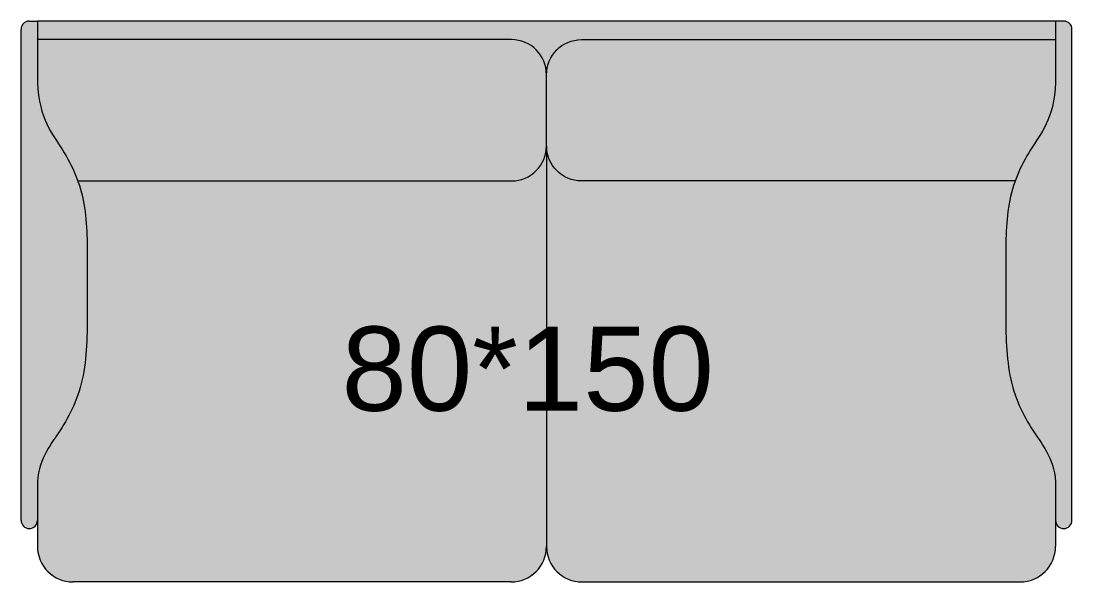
# Model space of a CAD drawing. Header units: metres. Extents: x 13420 to 16685, y 16425 to 18227.
# Drawn here: x 14090.8 to 14240.8, y 17740 to 17820 of the extents above; entities that cross this region are included whole.
import ezdxf

# ---------------------------------------------------------------- set-up
doc = ezdxf.new("R2010")
doc.units = ezdxf.units.M
doc.header["$LTSCALE"] = 15
doc.layers.get('0').update_dxf_attribs({"true_color": 0x000000})
doc.layers.add('DV_Furnitures', color=250, linetype='Continuous', lineweight=5, true_color=0x333333)
doc.layers.add('DV_Hatch Living', color=7, linetype='Continuous', lineweight=5, true_color=0xccb266)
doc.layers.add('DV_Text block', color=20, linetype='Continuous', true_color=0xff3f00)
doc.styles.add('Arial Regular', font='')
doc.styles.get('Arial Regular').set_extended_font_data('Arial')

# ---------------------------------------------------------------- blocks, each defined once
blk = doc.blocks.new('_U1000')
at = {"layer": 'DV_Hatch Living'}
for points in [[(-65.55, -41.64), (-65.55, -32.27), (-65.61, -30.16), (-65.67, -29.07), (-65.76, -27.97), (-65.88, -27.02), (-65.95, -26.55), (-66.02, -26.08), (-66.13, -25.53), (-66.22, -25.11), (-66.32, -24.7), (-66.43, -24.25), (-66.56, -23.82), (-66.7, -23.38), (-66.9, -22.8), (-67.15, -22.13), (-67.42, -21.48), (-67.6, -21.08), (-67.79, -20.69), (-67.98, -20.31), (-68.18, -19.92), (-68.61, -19.15), (-69.07, -18.39), (-70.52, -16.14), (-70.79, -15.69), (-70.92, -15.46), (-71.05, -15.22), (-71.25, -14.83), (-71.34, -14.63), (-71.44, -14.42), (-71.55, -14.16), (-71.66, -13.89), (-71.77, -13.61), (-71.87, -13.32), (-71.95, -13.06), (-72.03, -12.8), (-72.1, -12.53), (-72.17, -12.26), (-72.24, -11.95), (-72.31, -11.62), (-72.37, -11.29), (-72.43, -10.94), (-72.48, -10.58), (-72.53, -10.21), (-72.57, -9.83), (-72.6, -9.43), (-72.62, -9.02), (-72.64, -8.6), (-72.66, -7.7), (-72.66, -4.25), (-72.66, 0), (-73.83, 0), (-73.85, 0), (-73.88, 0), (-73.91, 0), (-73.93, 0), (-73.96, -0.01), (-73.99, -0.01), (-74.01, -0.01), (-74.04, -0.02), (-74.07, -0.02), (-74.1, -0.03), (-74.12, -0.04), (-74.15, -0.05), (-74.18, -0.05), (-74.21, -0.06), (-74.23, -0.07), (-74.26, -0.08), (-74.29, -0.09), (-74.31, -0.11), (-74.34, -0.12), (-74.37, -0.13), (-74.39, -0.14), (-74.42, -0.16), (-74.44, -0.17), (-74.47, -0.19), (-74.49, -0.21), (-74.52, -0.23), (-74.54, -0.24), (-74.57, -0.26), (-74.59, -0.28), (-74.61, -0.3), (-74.64, -0.32), (-74.66, -0.34), (-74.68, -0.36), (-74.7, -0.39), (-74.72, -0.41), (-74.74, -0.43), (-74.76, -0.46), (-74.77, -0.48), (-74.79, -0.51), (-74.81, -0.53), (-74.83, -0.56), (-74.84, -0.58), (-74.86, -0.61), (-74.87, -0.63), (-74.88, -0.66), (-74.89, -0.69), (-74.91, -0.71), (-74.92, -0.74), (-74.93, -0.77), (-74.94, -0.79), (-74.95, -0.82), (-74.95, -0.85), (-74.96, -0.88), (-74.97, -0.9), (-74.98, -0.93), (-74.98, -0.96), (-74.99, -0.99), (-74.99, -1.01), (-74.99, -1.04), (-75, -1.07), (-75, -1.09), (-75, -1.12), (-75, -1.15), (-75, -1.17), (-75, -71.21), (-75, -71.23), (-75, -71.26), (-75, -71.29), (-75, -71.31), (-74.99, -71.34), (-74.99, -71.37), (-74.99, -71.39), (-74.98, -71.42), (-74.98, -71.45), (-74.97, -71.48), (-74.96, -71.5), (-74.95, -71.53), (-74.95, -71.56), (-74.94, -71.59), (-74.93, -71.61), (-74.92, -71.64), (-74.91, -71.67), (-74.89, -71.69), (-74.88, -71.72), (-74.87, -71.75), (-74.86, -71.77), (-74.84, -71.8), (-74.83, -71.82), (-74.81, -71.85), (-74.79, -71.87), (-74.77, -71.9), (-74.76, -71.92), (-74.74, -71.95), (-74.72, -71.97), (-74.7, -71.99), (-74.68, -72.02), (-74.66, -72.04), (-74.64, -72.06), (-74.61, -72.08), (-74.59, -72.1), (-74.57, -72.12), (-74.54, -72.14), (-74.52, -72.15), (-74.49, -72.17), (-74.47, -72.19), (-74.44, -72.21), (-74.42, -72.22), (-74.39, -72.24), (-74.37, -72.25), (-74.34, -72.26), (-74.31, -72.27), (-74.29, -72.29), (-74.26, -72.3), (-74.23, -72.31), (-74.21, -72.32), (-74.18, -72.33), (-74.15, -72.33), (-74.12, -72.34), (-74.1, -72.35), (-74.07, -72.36), (-74.04, -72.36), (-74.01, -72.37), (-73.99, -72.37), (-73.96, -72.37), (-73.93, -72.38), (-73.91, -72.38), (-73.88, -72.38), (-73.85, -72.38), (-73.83, -72.38), (-73.8, -72.38), (-73.78, -72.38), (-73.75, -72.38), (-73.72, -72.38), (-73.7, -72.37), (-73.67, -72.37), (-73.64, -72.37), (-73.62, -72.36), (-73.59, -72.36), (-73.56, -72.35), (-73.53, -72.34), (-73.51, -72.33), (-73.48, -72.33), (-73.45, -72.32), (-73.42, -72.31), (-73.4, -72.3), (-73.37, -72.29), (-73.34, -72.27), (-73.32, -72.26), (-73.29, -72.25), (-73.26, -72.24), (-73.24, -72.22), (-73.21, -72.21), (-73.19, -72.19), (-73.16, -72.17), (-73.14, -72.15), (-73.11, -72.14), (-73.09, -72.12), (-73.07, -72.1), (-73.04, -72.08), (-73.02, -72.06), (-73, -72.04), (-72.98, -72.02), (-72.96, -71.99), (-72.94, -71.97), (-72.92, -71.95), (-72.9, -71.92), (-72.88, -71.9), (-72.86, -71.87), (-72.85, -71.85), (-72.83, -71.82), (-72.82, -71.8), (-72.8, -71.77), (-72.79, -71.75), (-72.77, -71.72), (-72.76, -71.69), (-72.75, -71.67), (-72.74, -71.64), (-72.73, -71.61), (-72.72, -71.59), (-72.71, -71.56), (-72.7, -71.53), (-72.69, -71.5), (-72.69, -71.48), (-72.68, -71.45), (-72.68, -71.42), (-72.67, -71.39), (-72.67, -71.37), (-72.66, -71.34), (-72.66, -71.31), (-72.66, -71.29), (-72.66, -71.26), (-72.66, -71.23), (-72.66, -71.21), (-72.66, -66.39), (-72.65, -66.01), (-72.63, -65.64), (-72.61, -65.36), (-72.58, -65.08), (-72.56, -64.87), (-72.53, -64.67), (-72.49, -64.47), (-72.45, -64.28), (-72.4, -64.02), (-72.34, -63.77), (-72.25, -63.47), (-72.16, -63.18), (-72.06, -62.9), (-71.96, -62.62), (-71.83, -62.31), (-71.69, -62.01), (-71.53, -61.69), (-71.36, -61.38), (-71.17, -61.05), (-70.97, -60.72), (-70.5, -59.99), (-69.25, -58.13), (-68.97, -57.67), (-68.69, -57.21), (-68.42, -56.73), (-68.16, -56.25), (-67.97, -55.87), (-67.79, -55.49), (-67.61, -55.1), (-67.43, -54.7), (-67.29, -54.36), (-67.15, -54.02), (-67.02, -53.67), (-66.9, -53.31), (-66.75, -52.86), (-66.61, -52.4), (-66.47, -51.93), (-66.35, -51.45), (-66.25, -51.01), (-66.16, -50.56), (-66.05, -49.96), (-65.96, -49.45), (-65.89, -48.93), (-65.77, -47.88), (-65.7, -47.02), (-65.65, -46.17), (-65.57, -44.28)], [(72.66, -1.55), (72.66, 0), (-72.66, 0), (-72.66, -1.17), (-72.66, -2.65), (-5, -2.65), (-4.89, -2.66), (-4.78, -2.66), (-4.66, -2.67), (-4.55, -2.68), (-4.44, -2.69), (-4.32, -2.7), (-4.21, -2.72), (-4.09, -2.74), (-3.97, -2.76), (-3.86, -2.79), (-3.74, -2.82), (-3.62, -2.85), (-3.51, -2.88), (-3.39, -2.92), (-3.28, -2.96), (-3.16, -3.01), (-3.04, -3.05), (-2.93, -3.1), (-2.82, -3.16), (-2.7, -3.21), (-2.59, -3.27), (-2.48, -3.34), (-2.37, -3.4), (-2.26, -3.47), (-2.16, -3.54), (-2.05, -3.62), (-1.95, -3.69), (-1.85, -3.77), (-1.75, -3.86), (-1.65, -3.94), (-1.56, -4.03), (-1.46, -4.12), (-1.37, -4.21), (-1.29, -4.31), (-1.2, -4.4), (-1.12, -4.5), (-1.04, -4.6), (-0.96, -4.71), (-0.89, -4.81), (-0.82, -4.92), (-0.75, -5.03), (-0.68, -5.14), (-0.62, -5.25), (-0.56, -5.36), (-0.5, -5.47), (-0.45, -5.58), (-0.4, -5.7), (-0.35, -5.81), (-0.31, -5.93), (-0.27, -6.05), (-0.23, -6.16), (-0.19, -6.28), (-0.16, -6.4), (-0.13, -6.51), (-0.11, -6.63), (-0.08, -6.75), (-0.06, -6.86), (-0.05, -6.98), (-0.03, -7.09), (-0.02, -7.21), (-0.01, -7.32), (-0.01, -7.43), (0, -7.54), (0, -7.65), (0, -7.54), (0, -7.43), (0.01, -7.32), (0.02, -7.21), (0.03, -7.09), (0.05, -6.98), (0.06, -6.86), (0.08, -6.75), (0.11, -6.63), (0.13, -6.51), (0.16, -6.4), (0.19, -6.28), (0.23, -6.16), (0.27, -6.05), (0.31, -5.93), (0.35, -5.81), (0.4, -5.7), (0.45, -5.58), (0.5, -5.47), (0.56, -5.36), (0.62, -5.25), (0.68, -5.14), (0.75, -5.03), (0.82, -4.92), (0.89, -4.81), (0.96, -4.71), (1.04, -4.6), (1.12, -4.5), (1.2, -4.4), (1.29, -4.31), (1.37, -4.21), (1.46, -4.12), (1.56, -4.03), (1.65, -3.94), (1.75, -3.86), (1.85, -3.77), (1.95, -3.69), (2.05, -3.62), (2.16, -3.54), (2.26, -3.47), (2.37, -3.4), (2.48, -3.34), (2.59, -3.27), (2.7, -3.21), (2.82, -3.16), (2.93, -3.1), (3.04, -3.05), (3.16, -3.01), (3.28, -2.96), (3.39, -2.92), (3.51, -2.88), (3.62, -2.85), (3.74, -2.82), (3.86, -2.79), (3.97, -2.76), (4.09, -2.74), (4.21, -2.72), (4.32, -2.7), (4.44, -2.69), (4.55, -2.68), (4.66, -2.67), (4.78, -2.66), (4.89, -2.66), (5, -2.65), (72.66, -2.65)], [(75, -71.21), (75, -1.17), (75, -1.15), (75, -1.12), (75, -1.09), (75, -1.07), (74.99, -1.04), (74.99, -1.01), (74.99, -0.99), (74.98, -0.96), (74.98, -0.93), (74.97, -0.9), (74.96, -0.88), (74.95, -0.85), (74.95, -0.82), (74.94, -0.79), (74.93, -0.77), (74.92, -0.74), (74.91, -0.71), (74.89, -0.69), (74.88, -0.66), (74.87, -0.63), (74.86, -0.61), (74.84, -0.58), (74.83, -0.56), (74.81, -0.53), (74.79, -0.51), (74.77, -0.48), (74.76, -0.46), (74.74, -0.43), (74.72, -0.41), (74.7, -0.39), (74.68, -0.36), (74.66, -0.34), (74.64, -0.32), (74.61, -0.3), (74.59, -0.28), (74.57, -0.26), (74.54, -0.24), (74.52, -0.23), (74.49, -0.21), (74.47, -0.19), (74.44, -0.17), (74.42, -0.16), (74.39, -0.14), (74.37, -0.13), (74.34, -0.12), (74.31, -0.11), (74.29, -0.09), (74.26, -0.08), (74.23, -0.07), (74.21, -0.06), (74.18, -0.05), (74.15, -0.05), (74.12, -0.04), (74.1, -0.03), (74.07, -0.02), (74.04, -0.02), (74.01, -0.01), (73.99, -0.01), (73.96, -0.01), (73.93, 0), (73.91, 0), (73.88, 0), (73.85, 0), (73.83, 0), (72.66, 0), (72.66, -1.17), (72.66, -7.7), (72.65, -8.23), (72.64, -8.74), (72.61, -9.23), (72.58, -9.7), (72.53, -10.16), (72.48, -10.59), (72.42, -11.01), (72.35, -11.41), (72.28, -11.8), (72.19, -12.17), (72.1, -12.52), (72.01, -12.87), (71.91, -13.2), (71.8, -13.51), (71.69, -13.82), (71.57, -14.11), (71.45, -14.4), (71.32, -14.67), (71.19, -14.94), (71.06, -15.2), (70.92, -15.45), (70.79, -15.69), (70.51, -16.16), (69, -18.5), (68.65, -19.08), (68.31, -19.68), (67.99, -20.28), (67.69, -20.89), (67.41, -21.52), (67.14, -22.15), (66.9, -22.8), (66.67, -23.46), (66.57, -23.8), (66.47, -24.13), (66.37, -24.48), (66.29, -24.82), (66.2, -25.17), (66.13, -25.53), (66.03, -26.07), (65.94, -26.61), (65.86, -27.16), (65.79, -27.72), (65.69, -28.84), (65.62, -29.96), (65.58, -31.06), (65.54, -41.12), (65.55, -43.3), (65.62, -45.69), (65.69, -46.92), (65.8, -48.16), (65.87, -48.77), (65.95, -49.38), (66.05, -49.97), (66.16, -50.56), (66.28, -51.13), (66.41, -51.7), (66.56, -52.25), (66.72, -52.78), (66.9, -53.31), (67.08, -53.83), (67.28, -54.33), (67.49, -54.83), (67.7, -55.31), (67.93, -55.79), (68.16, -56.25), (68.41, -56.71), (68.66, -57.16), (68.92, -57.6), (69.19, -58.03), (70.85, -60.53), (71.12, -60.96), (71.25, -61.18), (71.37, -61.4), (71.49, -61.62), (71.61, -61.85), (71.72, -62.09), (71.83, -62.32), (71.94, -62.57), (72.03, -62.82), (72.13, -63.07), (72.21, -63.33), (72.29, -63.6), (72.36, -63.88), (72.43, -64.16), (72.49, -64.45), (72.54, -64.75), (72.58, -65.06), (72.61, -65.38), (72.64, -65.71), (72.65, -66.04), (72.66, -66.39), (72.66, -71.21), (72.66, -71.23), (72.66, -71.26), (72.66, -71.29), (72.66, -71.31), (72.66, -71.34), (72.67, -71.37), (72.67, -71.39), (72.68, -71.42), (72.68, -71.45), (72.69, -71.48), (72.69, -71.5), (72.7, -71.53), (72.71, -71.56), (72.72, -71.59), (72.73, -71.61), (72.74, -71.64), (72.75, -71.67), (72.76, -71.69), (72.77, -71.72), (72.79, -71.75), (72.8, -71.77), (72.82, -71.8), (72.83, -71.82), (72.85, -71.85), (72.86, -71.87), (72.88, -71.9), (72.9, -71.92), (72.92, -71.95), (72.94, -71.97), (72.96, -71.99), (72.98, -72.02), (73, -72.04), (73.02, -72.06), (73.04, -72.08), (73.07, -72.1), (73.09, -72.12), (73.11, -72.14), (73.14, -72.15), (73.16, -72.17), (73.19, -72.19), (73.21, -72.21), (73.24, -72.22), (73.26, -72.24), (73.29, -72.25), (73.32, -72.26), (73.34, -72.27), (73.37, -72.29), (73.4, -72.3), (73.42, -72.31), (73.45, -72.32), (73.48, -72.33), (73.51, -72.33), (73.53, -72.34), (73.56, -72.35), (73.59, -72.36), (73.62, -72.36), (73.64, -72.37), (73.67, -72.37), (73.7, -72.37), (73.72, -72.38), (73.75, -72.38), (73.78, -72.38), (73.8, -72.38), (73.83, -72.38), (73.85, -72.38), (73.88, -72.38), (73.91, -72.38), (73.93, -72.38), (73.96, -72.37), (73.99, -72.37), (74.01, -72.37), (74.04, -72.36), (74.07, -72.36), (74.1, -72.35), (74.12, -72.34), (74.15, -72.33), (74.18, -72.33), (74.21, -72.32), (74.23, -72.31), (74.26, -72.3), (74.29, -72.29), (74.31, -72.27), (74.34, -72.26), (74.37, -72.25), (74.39, -72.24), (74.42, -72.22), (74.44, -72.21), (74.47, -72.19), (74.49, -72.17), (74.52, -72.15), (74.54, -72.14), (74.57, -72.12), (74.59, -72.1), (74.61, -72.08), (74.64, -72.06), (74.66, -72.04), (74.68, -72.02), (74.7, -71.99), (74.72, -71.97), (74.74, -71.95), (74.76, -71.92), (74.77, -71.9), (74.79, -71.87), (74.81, -71.85), (74.83, -71.82), (74.84, -71.8), (74.86, -71.77), (74.87, -71.75), (74.88, -71.72), (74.89, -71.69), (74.91, -71.67), (74.92, -71.64), (74.93, -71.61), (74.94, -71.59), (74.95, -71.56), (74.95, -71.53), (74.96, -71.5), (74.97, -71.48), (74.98, -71.45), (74.98, -71.42), (74.99, -71.39), (74.99, -71.37), (74.99, -71.34), (75, -71.31), (75, -71.29), (75, -71.26), (75, -71.23)], [(0, -7.65), (0, -7.54), (-0.01, -7.43), (-0.01, -7.32), (-0.02, -7.21), (-0.03, -7.09), (-0.05, -6.98), (-0.06, -6.86), (-0.08, -6.75), (-0.11, -6.63), (-0.13, -6.51), (-0.16, -6.4), (-0.19, -6.28), (-0.23, -6.16), (-0.27, -6.05), (-0.31, -5.93), (-0.35, -5.81), (-0.4, -5.7), (-0.45, -5.58), (-0.5, -5.47), (-0.56, -5.36), (-0.62, -5.25), (-0.68, -5.14), (-0.75, -5.03), (-0.82, -4.92), (-0.89, -4.81), (-0.96, -4.71), (-1.04, -4.6), (-1.12, -4.5), (-1.2, -4.4), (-1.29, -4.31), (-1.37, -4.21), (-1.46, -4.12), (-1.56, -4.03), (-1.65, -3.94), (-1.75, -3.86), (-1.85, -3.77), (-1.95, -3.69), (-2.05, -3.62), (-2.16, -3.54), (-2.26, -3.47), (-2.37, -3.4), (-2.48, -3.34), (-2.59, -3.27), (-2.7, -3.21), (-2.82, -3.16), (-2.93, -3.1), (-3.04, -3.05), (-3.16, -3.01), (-3.28, -2.96), (-3.39, -2.92), (-3.51, -2.88), (-3.62, -2.85), (-3.74, -2.82), (-3.86, -2.79), (-3.97, -2.76), (-4.09, -2.74), (-4.21, -2.72), (-4.32, -2.7), (-4.44, -2.69), (-4.55, -2.68), (-4.66, -2.67), (-4.78, -2.66), (-4.89, -2.66), (-5, -2.65), (-72.66, -2.65), (-72.66, -7.7), (-72.65, -8.23), (-72.64, -8.74), (-72.61, -9.23), (-72.58, -9.7), (-72.53, -10.16), (-72.48, -10.59), (-72.42, -11.01), (-72.35, -11.41), (-72.28, -11.8), (-72.19, -12.17), (-72.1, -12.52), (-72.01, -12.87), (-71.91, -13.2), (-71.8, -13.51), (-71.69, -13.82), (-71.57, -14.11), (-71.45, -14.4), (-71.32, -14.67), (-71.19, -14.94), (-71.06, -15.2), (-70.92, -15.45), (-70.79, -15.69), (-70.51, -16.16), (-69, -18.5), (-68.65, -19.08), (-68.31, -19.68), (-67.99, -20.28), (-67.69, -20.89), (-67.41, -21.52), (-67.14, -22.15), (-66.9, -22.8), (-5, -22.8), (-4.89, -22.8), (-4.78, -22.8), (-4.66, -22.79), (-4.55, -22.78), (-4.44, -22.77), (-4.32, -22.75), (-4.21, -22.74), (-4.09, -22.72), (-3.97, -22.69), (-3.86, -22.67), (-3.74, -22.64), (-3.62, -22.61), (-3.51, -22.57), (-3.39, -22.53), (-3.28, -22.49), (-3.16, -22.45), (-3.04, -22.4), (-2.93, -22.35), (-2.82, -22.3), (-2.7, -22.24), (-2.59, -22.18), (-2.48, -22.12), (-2.37, -22.05), (-2.26, -21.99), (-2.16, -21.91), (-2.05, -21.84), (-1.95, -21.76), (-1.85, -21.68), (-1.75, -21.6), (-1.65, -21.51), (-1.56, -21.43), (-1.46, -21.34), (-1.37, -21.24), (-1.29, -21.15), (-1.2, -21.05), (-1.12, -20.95), (-1.04, -20.85), (-0.96, -20.75), (-0.89, -20.64), (-0.82, -20.54), (-0.75, -20.43), (-0.68, -20.32), (-0.62, -20.21), (-0.56, -20.1), (-0.5, -19.98), (-0.45, -19.87), (-0.4, -19.76), (-0.35, -19.64), (-0.31, -19.53), (-0.27, -19.41), (-0.23, -19.29), (-0.19, -19.18), (-0.16, -19.06), (-0.13, -18.94), (-0.11, -18.83), (-0.08, -18.71), (-0.06, -18.59), (-0.05, -18.48), (-0.03, -18.36), (-0.02, -18.25), (-0.01, -18.14), (-0.01, -18.02), (0, -17.91), (0, -17.8)], [(66.9, -22.8), (67.14, -22.15), (67.41, -21.52), (67.69, -20.89), (67.99, -20.28), (68.31, -19.68), (68.65, -19.08), (69, -18.5), (70.51, -16.16), (70.79, -15.69), (70.92, -15.45), (71.06, -15.2), (71.19, -14.94), (71.32, -14.67), (71.45, -14.4), (71.57, -14.11), (71.69, -13.82), (71.8, -13.51), (71.91, -13.2), (72.01, -12.87), (72.1, -12.52), (72.19, -12.17), (72.28, -11.8), (72.35, -11.41), (72.42, -11.01), (72.48, -10.59), (72.53, -10.16), (72.58, -9.7), (72.61, -9.23), (72.64, -8.74), (72.65, -8.23), (72.66, -7.7), (72.66, -2.65), (5, -2.65), (4.89, -2.66), (4.78, -2.66), (4.66, -2.67), (4.55, -2.68), (4.44, -2.69), (4.32, -2.7), (4.21, -2.72), (4.09, -2.74), (3.97, -2.76), (3.86, -2.79), (3.74, -2.82), (3.62, -2.85), (3.51, -2.88), (3.39, -2.92), (3.28, -2.96), (3.16, -3.01), (3.04, -3.05), (2.93, -3.1), (2.82, -3.16), (2.7, -3.21), (2.59, -3.27), (2.48, -3.34), (2.37, -3.4), (2.26, -3.47), (2.16, -3.54), (2.05, -3.62), (1.95, -3.69), (1.85, -3.77), (1.75, -3.86), (1.65, -3.94), (1.56, -4.03), (1.46, -4.12), (1.37, -4.21), (1.29, -4.31), (1.2, -4.4), (1.12, -4.5), (1.04, -4.6), (0.96, -4.71), (0.89, -4.81), (0.82, -4.92), (0.75, -5.03), (0.68, -5.14), (0.62, -5.25), (0.56, -5.36), (0.5, -5.47), (0.45, -5.58), (0.4, -5.7), (0.35, -5.81), (0.31, -5.93), (0.27, -6.05), (0.23, -6.16), (0.19, -6.28), (0.16, -6.4), (0.13, -6.51), (0.11, -6.63), (0.08, -6.75), (0.06, -6.86), (0.05, -6.98), (0.03, -7.09), (0.02, -7.21), (0.01, -7.32), (0, -7.43), (0, -7.54), (0, -7.65), (0, -17.8), (0, -17.91), (0, -18.02), (0.01, -18.14), (0.02, -18.25), (0.03, -18.36), (0.05, -18.48), (0.06, -18.59), (0.08, -18.71), (0.11, -18.83), (0.13, -18.94), (0.16, -19.06), (0.19, -19.18), (0.23, -19.29), (0.27, -19.41), (0.31, -19.53), (0.35, -19.64), (0.4, -19.76), (0.45, -19.87), (0.5, -19.98), (0.56, -20.1), (0.62, -20.21), (0.68, -20.32), (0.75, -20.43), (0.82, -20.54), (0.89, -20.64), (0.96, -20.75), (1.04, -20.85), (1.12, -20.95), (1.2, -21.05), (1.29, -21.15), (1.37, -21.24), (1.46, -21.34), (1.56, -21.43), (1.65, -21.51), (1.75, -21.6), (1.85, -21.68), (1.95, -21.76), (2.05, -21.84), (2.16, -21.91), (2.26, -21.99), (2.37, -22.05), (2.48, -22.12), (2.59, -22.18), (2.7, -22.24), (2.82, -22.3), (2.93, -22.35), (3.04, -22.4), (3.16, -22.45), (3.28, -22.49), (3.39, -22.53), (3.51, -22.57), (3.62, -22.61), (3.74, -22.64), (3.86, -22.67), (3.97, -22.69), (4.09, -22.72), (4.21, -22.74), (4.32, -22.75), (4.44, -22.77), (4.55, -22.78), (4.66, -22.79), (4.78, -22.8), (4.89, -22.8), (5, -22.8)], [(0, -17.8), (0, -17.91), (-0.01, -18.02), (-0.01, -18.14), (-0.02, -18.25), (-0.03, -18.36), (-0.05, -18.48), (-0.06, -18.59), (-0.08, -18.71), (-0.11, -18.83), (-0.13, -18.94), (-0.16, -19.06), (-0.19, -19.18), (-0.23, -19.29), (-0.27, -19.41), (-0.31, -19.53), (-0.35, -19.64), (-0.4, -19.76), (-0.45, -19.87), (-0.5, -19.98), (-0.56, -20.1), (-0.62, -20.21), (-0.68, -20.32), (-0.75, -20.43), (-0.82, -20.54), (-0.89, -20.64), (-0.96, -20.75), (-1.04, -20.85), (-1.12, -20.95), (-1.2, -21.05), (-1.29, -21.15), (-1.37, -21.24), (-1.46, -21.34), (-1.56, -21.43), (-1.65, -21.51), (-1.75, -21.6), (-1.85, -21.68), (-1.95, -21.76), (-2.05, -21.84), (-2.16, -21.91), (-2.26, -21.99), (-2.37, -22.05), (-2.48, -22.12), (-2.59, -22.18), (-2.7, -22.24), (-2.82, -22.3), (-2.93, -22.35), (-3.04, -22.4), (-3.16, -22.45), (-3.28, -22.49), (-3.39, -22.53), (-3.51, -22.57), (-3.62, -22.61), (-3.74, -22.64), (-3.86, -22.67), (-3.97, -22.69), (-4.09, -22.72), (-4.21, -22.74), (-4.32, -22.75), (-4.44, -22.77), (-4.55, -22.78), (-4.66, -22.79), (-4.78, -22.8), (-4.89, -22.8), (-5, -22.8), (-66.9, -22.8), (-66.84, -22.96), (-66.7, -23.38), (-66.56, -23.82), (-66.43, -24.25), (-66.32, -24.7), (-66.22, -25.11), (-66.13, -25.53), (-66.02, -26.08), (-65.95, -26.55), (-65.88, -27.02), (-65.76, -27.97), (-65.67, -29.07), (-65.61, -30.16), (-65.55, -32.27), (-65.55, -41.64), (-65.57, -44.28), (-65.65, -46.17), (-65.7, -47.02), (-65.77, -47.88), (-65.89, -48.93), (-65.96, -49.45), (-66.05, -49.96), (-66.16, -50.56), (-66.25, -51.01), (-66.35, -51.45), (-66.47, -51.93), (-66.61, -52.4), (-66.75, -52.86), (-66.9, -53.31), (-67.02, -53.67), (-67.15, -54.02), (-67.29, -54.36), (-67.43, -54.7), (-67.61, -55.1), (-67.79, -55.49), (-67.97, -55.87), (-68.16, -56.25), (-68.42, -56.73), (-68.69, -57.21), (-68.97, -57.67), (-69.46, -58.45), (-70.5, -59.99), (-70.97, -60.72), (-71.17, -61.05), (-71.36, -61.38), (-71.53, -61.69), (-71.69, -62.01), (-71.83, -62.31), (-71.96, -62.62), (-72.06, -62.9), (-72.16, -63.18), (-72.25, -63.47), (-72.34, -63.77), (-72.4, -64.02), (-72.45, -64.28), (-72.49, -64.47), (-72.53, -64.67), (-72.56, -64.87), (-72.58, -65.08), (-72.61, -65.36), (-72.63, -65.64), (-72.65, -66.01), (-72.66, -66.39), (-72.66, -71.21), (-72.66, -74.92), (-72.66, -75.03), (-72.65, -75.15), (-72.65, -75.26), (-72.64, -75.38), (-72.62, -75.49), (-72.61, -75.61), (-72.59, -75.73), (-72.57, -75.84), (-72.55, -75.96), (-72.52, -76.08), (-72.49, -76.2), (-72.46, -76.32), (-72.43, -76.44), (-72.39, -76.55), (-72.35, -76.67), (-72.3, -76.79), (-72.25, -76.91), (-72.2, -77.02), (-72.15, -77.14), (-72.09, -77.25), (-72.03, -77.37), (-71.97, -77.48), (-71.9, -77.59), (-71.83, -77.7), (-71.76, -77.81), (-71.68, -77.91), (-71.6, -78.02), (-71.52, -78.12), (-71.44, -78.22), (-71.35, -78.32), (-71.26, -78.42), (-71.17, -78.51), (-71.07, -78.6), (-70.98, -78.69), (-70.88, -78.78), (-70.78, -78.86), (-70.68, -78.95), (-70.57, -79.02), (-70.46, -79.1), (-70.36, -79.17), (-70.25, -79.24), (-70.14, -79.31), (-70.02, -79.37), (-69.91, -79.43), (-69.8, -79.49), (-69.68, -79.54), (-69.56, -79.6), (-69.45, -79.64), (-69.33, -79.69), (-69.21, -79.73), (-69.09, -79.77), (-68.97, -79.8), (-68.86, -79.84), (-68.74, -79.87), (-68.62, -79.89), (-68.5, -79.92), (-68.38, -79.94), (-68.27, -79.95), (-68.15, -79.97), (-68.03, -79.98), (-67.92, -79.99), (-67.8, -79.99), (-67.69, -80), (-67.58, -80), (-5.08, -80), (-4.97, -80), (-4.85, -79.99), (-4.74, -79.99), (-4.62, -79.98), (-4.51, -79.97), (-4.39, -79.95), (-4.27, -79.94), (-4.16, -79.92), (-4.04, -79.89), (-3.92, -79.87), (-3.8, -79.84), (-3.68, -79.8), (-3.56, -79.77), (-3.45, -79.73), (-3.33, -79.69), (-3.21, -79.64), (-3.09, -79.6), (-2.98, -79.54), (-2.86, -79.49), (-2.75, -79.43), (-2.63, -79.37), (-2.52, -79.31), (-2.41, -79.24), (-2.3, -79.17), (-2.19, -79.1), (-2.09, -79.02), (-1.98, -78.95), (-1.88, -78.86), (-1.78, -78.78), (-1.68, -78.69), (-1.58, -78.6), (-1.49, -78.51), (-1.4, -78.42), (-1.31, -78.32), (-1.22, -78.22), (-1.14, -78.12), (-1.05, -78.02), (-0.98, -77.91), (-0.9, -77.81), (-0.83, -77.7), (-0.76, -77.59), (-0.69, -77.48), (-0.63, -77.37), (-0.57, -77.25), (-0.51, -77.14), (-0.46, -77.02), (-0.4, -76.91), (-0.36, -76.79), (-0.31, -76.67), (-0.27, -76.55), (-0.23, -76.44), (-0.2, -76.32), (-0.16, -76.2), (-0.13, -76.08), (-0.11, -75.96), (-0.08, -75.84), (-0.06, -75.73), (-0.05, -75.61), (-0.03, -75.49), (-0.02, -75.38), (-0.01, -75.26), (-0.01, -75.15), (0, -75.03), (0, -74.92)], [(66.05, -49.96), (65.96, -49.45), (65.89, -48.93), (65.77, -47.88), (65.7, -47.02), (65.65, -46.17), (65.57, -44.28), (65.54, -34.13), (65.55, -32.27), (65.61, -30.16), (65.67, -29.07), (65.76, -27.98), (65.88, -27.02), (65.95, -26.55), (66.02, -26.08), (66.13, -25.53), (66.22, -25.11), (66.32, -24.7), (66.43, -24.25), (66.87, -22.8), (5, -22.8), (4.89, -22.8), (4.78, -22.8), (4.66, -22.79), (4.55, -22.78), (4.44, -22.77), (4.32, -22.75), (4.21, -22.74), (4.09, -22.72), (3.97, -22.69), (3.86, -22.67), (3.74, -22.64), (3.62, -22.61), (3.51, -22.57), (3.39, -22.53), (3.28, -22.49), (3.16, -22.45), (3.04, -22.4), (2.93, -22.35), (2.82, -22.3), (2.7, -22.24), (2.59, -22.18), (2.48, -22.12), (2.37, -22.05), (2.26, -21.99), (2.16, -21.91), (2.05, -21.84), (1.95, -21.76), (1.85, -21.68), (1.75, -21.6), (1.65, -21.51), (1.56, -21.43), (1.46, -21.34), (1.37, -21.24), (1.29, -21.15), (1.2, -21.05), (1.12, -20.95), (1.04, -20.85), (0.96, -20.75), (0.89, -20.64), (0.82, -20.54), (0.75, -20.43), (0.68, -20.32), (0.62, -20.21), (0.56, -20.1), (0.5, -19.98), (0.45, -19.87), (0.4, -19.76), (0.35, -19.64), (0.31, -19.53), (0.27, -19.41), (0.23, -19.29), (0.19, -19.18), (0.16, -19.06), (0.13, -18.94), (0.11, -18.83), (0.08, -18.71), (0.06, -18.59), (0.05, -18.48), (0.03, -18.36), (0.02, -18.25), (0.01, -18.14), (0, -18.02), (0, -17.91), (0, -17.8), (0, -74.92), (0, -75.03), (0, -75.15), (0.01, -75.26), (0.02, -75.38), (0.03, -75.49), (0.05, -75.61), (0.06, -75.73), (0.08, -75.84), (0.11, -75.96), (0.13, -76.08), (0.16, -76.2), (0.2, -76.32), (0.23, -76.44), (0.27, -76.55), (0.31, -76.67), (0.36, -76.79), (0.4, -76.91), (0.46, -77.02), (0.51, -77.14), (0.57, -77.25), (0.63, -77.37), (0.69, -77.48), (0.76, -77.59), (0.83, -77.7), (0.9, -77.81), (0.98, -77.91), (1.05, -78.02), (1.14, -78.12), (1.22, -78.22), (1.31, -78.32), (1.4, -78.42), (1.49, -78.51), (1.58, -78.6), (1.68, -78.69), (1.78, -78.78), (1.88, -78.86), (1.98, -78.95), (2.09, -79.02), (2.19, -79.1), (2.3, -79.17), (2.41, -79.24), (2.52, -79.31), (2.63, -79.37), (2.75, -79.43), (2.86, -79.49), (2.98, -79.54), (3.09, -79.6), (3.21, -79.64), (3.33, -79.69), (3.45, -79.73), (3.56, -79.77), (3.68, -79.8), (3.8, -79.84), (3.92, -79.87), (4.04, -79.89), (4.16, -79.92), (4.27, -79.94), (4.39, -79.95), (4.51, -79.97), (4.62, -79.98), (4.74, -79.99), (4.85, -79.99), (4.97, -80), (5.08, -80), (67.58, -80), (67.69, -80), (67.8, -79.99), (67.92, -79.99), (68.03, -79.98), (68.15, -79.97), (68.27, -79.95), (68.38, -79.94), (68.5, -79.92), (68.62, -79.89), (68.74, -79.87), (68.86, -79.84), (68.97, -79.8), (69.09, -79.77), (69.21, -79.73), (69.33, -79.69), (69.45, -79.64), (69.56, -79.6), (69.68, -79.54), (69.8, -79.49), (69.91, -79.43), (70.02, -79.37), (70.14, -79.31), (70.25, -79.24), (70.36, -79.17), (70.46, -79.1), (70.57, -79.02), (70.68, -78.95), (70.78, -78.86), (70.88, -78.78), (70.98, -78.69), (71.07, -78.6), (71.17, -78.51), (71.26, -78.42), (71.35, -78.32), (71.44, -78.22), (71.52, -78.12), (71.6, -78.02), (71.68, -77.91), (71.76, -77.81), (71.83, -77.7), (71.9, -77.59), (71.97, -77.48), (72.03, -77.37), (72.09, -77.25), (72.15, -77.14), (72.2, -77.02), (72.25, -76.91), (72.3, -76.79), (72.35, -76.67), (72.39, -76.55), (72.43, -76.44), (72.46, -76.32), (72.49, -76.2), (72.52, -76.08), (72.55, -75.96), (72.57, -75.84), (72.59, -75.73), (72.61, -75.61), (72.62, -75.49), (72.64, -75.38), (72.65, -75.26), (72.65, -75.15), (72.66, -75.03), (72.66, -74.92), (72.66, -71.21), (72.66, -66.39), (72.65, -66.01), (72.63, -65.64), (72.61, -65.36), (72.58, -65.08), (72.56, -64.87), (72.53, -64.67), (72.49, -64.47), (72.45, -64.28), (72.4, -64.02), (72.34, -63.77), (72.25, -63.47), (72.16, -63.18), (72.06, -62.9), (71.96, -62.62), (71.83, -62.31), (71.69, -62.01), (71.53, -61.69), (71.36, -61.38), (71.17, -61.05), (70.97, -60.72), (70.5, -59.99), (69.25, -58.13), (68.97, -57.67), (68.69, -57.21), (68.42, -56.73), (68.16, -56.25), (67.97, -55.87), (67.79, -55.49), (67.61, -55.1), (67.43, -54.7), (67.29, -54.36), (67.15, -54.02), (67.02, -53.67), (66.9, -53.31), (66.75, -52.86), (66.61, -52.4), (66.47, -51.93), (66.35, -51.45), (66.25, -51.01), (66.16, -50.56)]]:
    blk.add_hatch(color=256, dxfattribs=at).paths.add_polyline_path(points, flags=0)
at = {"color": 18, "linetype": 'ByBlock', "lineweight": 5, "true_color": 0x000000}
for p, q in [((-5, -2.65), (-72.66, -2.65)), ((5, -2.65), (72.66, -2.65)), ((0, -17.8), (0, -7.65)), ((0, -17.8), (0, -7.65)), ((0, -17.8), (0, -74.92)), ((0, -17.8), (0, -74.92)), ((-66.9, -22.8), (-5, -22.8)), ((66.9, -22.8), (5, -22.8)), ((5.08, -80), (67.58, -80))]:
    blk.add_line(p, q, dxfattribs=at)
for points in [[(-73.83, 0), (-72.66, 0), (-72.66, -1.17)], [(72.66, 0), (-72.66, 0)], [(73.83, 0), (72.66, 0), (72.66, -1.17)]]:
    blk.add_lwpolyline(points, dxfattribs=at)
for centre, radius, start, end in [((-73.83, -1.17), 1.17, 90, 180), ((73.83, -1.17), 1.17, 360, 90), ((-5, -7.65), 5, 0, 90), ((-5, -17.8), 5, 270, 360), ((-73.83, -71.21), 1.17, 180, 270), ((-73.83, -71.21), 1.17, 270, 0), ((73.83, -71.21), 1.17, 180, 270), ((73.83, -71.21), 1.17, 270, 360), ((-67.58, -74.92), 5.08, 180, 270), ((-5.08, -74.92), 5.08, 270, 0), ((5.08, -74.92), 5.08, 180, 270), ((67.58, -74.92), 5.08, 270, 0)]:
    blk.add_arc(centre, radius, start, end, dxfattribs=at)
at = {"color": 18, "linetype": 'ByBlock', "lineweight": 5, "true_color": 0x000000, "extrusion": (0, 0, -1)}
for centre, start, end in [((-5, -7.65), 360, 90), ((-5, -17.8), 270, 0)]:
    blk.add_arc(centre, 5, start, end, dxfattribs=at)
at = {"color": 18, "linetype": 'ByBlock', "lineweight": 5, "true_color": 0x000000}
for points, degree in [([(-75, -71.21), (-75, -46.59), (-75, -21.97), (-75, -1.17)], 3), ([(-72.66, -1.17), (-72.66, -4.62), (-72.66, -8.07), (-72.66, -7.7)], 3), ([(72.66, -1.17), (72.66, -4.62), (72.66, -8.07), (72.66, -7.7)], 3), ([(75, -71.21), (75, -46.59), (75, -21.97), (75, -1.17)], 3), ([(-72.66, -7.7), (-72.66, -13.48), (-69.05, -17.76), (-65.54, -25.14), (-65.54, -34.86), (-65.54, -40.18), (-65.54, -51.1), (-69.21, -58.76), (-72.66, -62.63), (-72.66, -66.39)], 3), ([(72.66, -7.7), (72.66, -13.48), (69.05, -17.76), (65.54, -25.14), (65.54, -34.86), (65.54, -40.18), (65.54, -51.1), (69.21, -58.76), (72.66, -62.63), (72.66, -66.39)], 3), ([(66.2, -50.78), (66.25, -51.01), (66.3, -51.23), (66.35, -51.45)], 3), ([(-72.66, -66.39), (-72.66, -68), (-72.66, -69.6), (-72.66, -71.21)], 3), ([(72.66, -66.39), (72.66, -68), (72.66, -69.6), (72.66, -71.21)], 3), ([(-72.66, -71.21), (-72.66, -73.06), (-72.66, -74.92)], 2), ([(72.66, -71.21), (72.66, -73.06), (72.66, -74.92)], 2), ([(-5.08, -80), (-52.46, -80), (-67.58, -80)], 2)]:
    blk.add_open_spline(points, degree=degree, dxfattribs=at)
at = {"layer": 'DV_Text block', "color": 18, "lineweight": 5, "true_color": 0x000000, "insert": (-29.25, -43.58), "char_height": 12, "width": 128.2174, "attachment_point": 1, "style": 'Arial Regular'}
blk.add_mtext('80*150', dxfattribs=at)

msp = doc.modelspace()

# ---------------------------------------------------------------- block references
at = {"layer": 'DV_Furnitures'}
msp.add_blockref('_U1000', (14165.77, 17819.98), dxfattribs=at)

doc.saveas('drawing.dxf')
